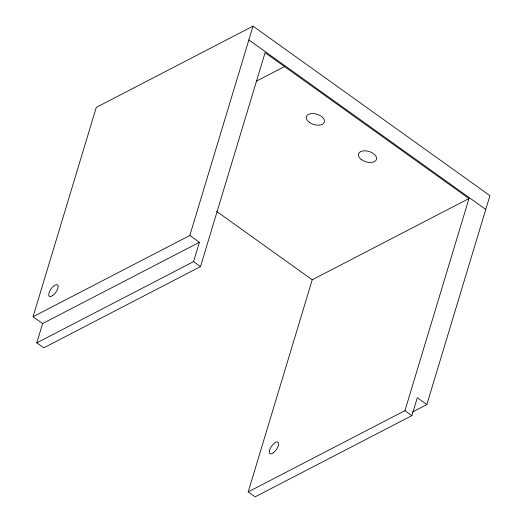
<?xml version="1.0" encoding="UTF-8"?>
<svg xmlns="http://www.w3.org/2000/svg" width="523" height="523" viewBox="0 0 523 523"><rect width="100%" height="100%" fill="white"/><g stroke="black" fill="none" stroke-linecap="round" stroke-linejoin="round"><path stroke-width="0.78" d="M33.073 316.722L189.823 235.487L199.381 242.319L42.625 323.554L33.073 316.722L96.278 107.385L253.027 26.15L489.927 195.635L426.846 404.573L412.399 412.059M426.846 404.573L417.289 397.742L411.895 415.615L255.139 496.85L248.196 491.882L404.946 410.647L468.981 198.55L265.083 52.673L200.492 266.612L43.742 347.847L36.793 342.872L42.625 323.554M189.823 235.487L253.027 26.15M36.793 342.872L193.549 261.637L199.381 242.319M248.196 491.882L312.231 279.785L468.981 198.55M256.348 81.183L284.519 66.578M248.863 39.951L485.762 209.435M216.679 211.423L312.231 279.785M404.946 410.647L411.895 415.615M193.549 261.637L200.492 266.612M273.496 452.67A7.047 2.935 -54.4 0 0 278.275 442.399A7.047 2.935 -54.4 0 0 270.097 448.727A7.047 2.935 -54.4 0 0 273.496 452.67M52.588 295.672A7.047 2.935 -54.4 0 0 57.903 285.323A7.047 2.935 -54.4 0 0 49.816 290.945A7.047 2.935 -54.4 0 0 52.588 295.672M309.426 122.434A9.394 5.4 16.8 0 0 324.325 122.134A9.394 5.4 16.8 0 0 312.296 113.524A9.394 5.4 16.8 0 0 309.426 122.434M361.537 159.711A9.394 5.4 16.8 0 0 376.436 159.417A9.394 5.4 16.8 0 0 364.407 150.807A9.394 5.4 16.8 0 0 361.537 159.711"/></g></svg>
